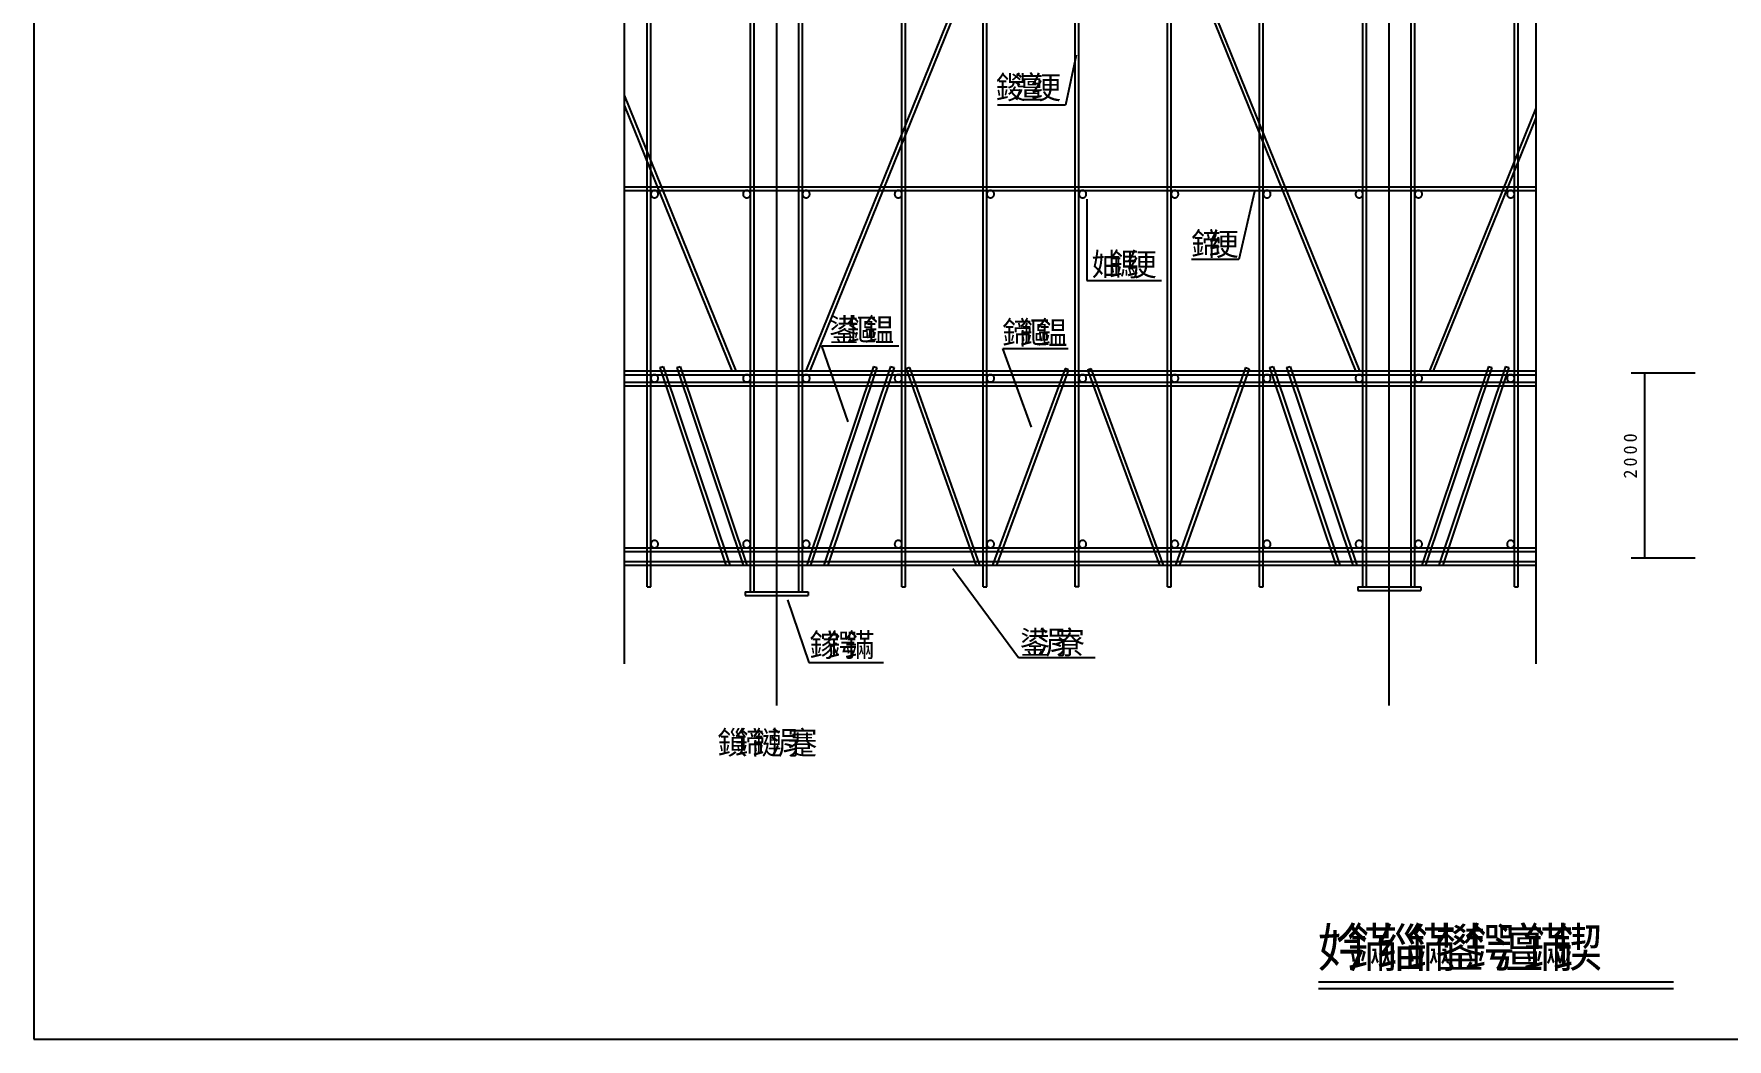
# Model space of a CAD drawing. Header units: metres. Extents: x 0 to 420, y 0 to 297.
# Drawn here: x 0 to 247.4, y 0 to 147 of the extents above; entities that cross this region are included whole.
import ezdxf

# ---------------------------------------------------------------- set-up
doc = ezdxf.new("R2010")
doc.units = ezdxf.units.M
doc.layers.add(' ', color=7, linetype='Continuous')

msp = doc.modelspace()

# ---------------------------------------------------------------- linework, layer by layer
at = {"layer": ' '}
for p, q in [((108.56, 48.77), (108.56, 290.61)), ((198.04, 48.77), (198.04, 290.61)), ((242.75, 97.38), (233.41, 97.38)), ((235.35, 97.38), (235.35, 70.33)), ((242.75, 70.33), (233.41, 70.33))]:
    msp.add_line(p, q, dxfattribs=at)
for p, q in [((0, 296.97), (0, 0)), ((89.62, 66.13), (89.62, 282.68)), ((90.15, 66.13), (90.15, 282.68)), ((104.7, 65.38), (104.7, 282.68)), ((105.24, 65.38), (105.24, 282.68)), ((111.76, 65.38), (111.76, 282.68)), ((112.3, 65.38), (112.3, 282.68)), ((118.48, 282.07), (193.12, 97.69)), ((119.06, 282.07), (193.7, 97.69)), ((126.84, 66.13), (126.84, 282.68)), ((127.38, 66.13), (127.38, 282.68)), ((138.69, 66.13), (138.69, 282.68)), ((139.23, 66.13), (139.23, 282.68)), ((152.16, 66.13), (152.16, 282.68)), ((152.7, 66.13), (152.7, 282.68)), ((165.63, 66.13), (165.63, 282.68)), ((166.17, 66.13), (166.17, 282.68)), ((179.1, 66.13), (179.1, 282.68)), ((179.64, 66.13), (179.64, 282.68)), ((194.18, 66.13), (194.18, 282.68)), ((194.72, 66.13), (194.72, 282.68)), ((201.24, 66.13), (201.24, 282.68)), ((201.78, 66.13), (201.78, 282.68)), ((216.33, 66.13), (216.33, 282.68)), ((216.86, 66.13), (216.86, 282.68)), ((186.9, 280.78), (112.78, 97.69)), ((187.48, 280.78), (113.36, 97.69)), ((86.26, 165.84), (86.26, 54.85)), ((219.46, 165.84), (219.46, 54.85)), ((152.29, 143.84), (150.76, 136.57)), ((86.26, 138), (102.58, 97.69)), ((86.26, 136.57), (102, 97.69)), ((150.76, 136.57), (140.8, 136.57)), ((219.46, 136.13), (203.9, 97.69)), ((219.46, 134.69), (204.48, 97.69)), ((86.26, 124.63), (219.46, 124.63)), ((86.26, 124.09), (219.46, 124.09)), ((178.35, 123.94), (176.05, 113.99)), ((153.83, 122.79), (153.83, 110.92)), ((176.05, 113.99), (169.15, 113.99)), ((153.83, 110.92), (164.74, 110.92)), ((118.96, 90.26), (115.13, 101.36)), ((115.13, 101.36), (126.4, 101.36)), ((145.78, 89.49), (141.56, 100.97)), ((141.56, 100.97), (151.14, 100.97)), ((86.26, 97.69), (219.46, 97.69)), ((86.26, 97.15), (219.46, 97.15)), ((91.44, 98.18), (91.95, 98.35)), ((91.44, 98.18), (101.12, 69.29)), ((91.95, 98.35), (101.69, 69.29)), ((93.94, 98.18), (94.45, 98.35)), ((93.94, 98.18), (103.62, 69.29)), ((94.45, 98.35), (104.19, 69.29)), ((122.67, 98.35), (112.93, 69.29)), ((123.18, 98.18), (113.5, 69.29)), ((125.17, 98.35), (115.43, 69.29)), ((125.68, 98.18), (116, 69.29)), ((122.67, 98.35), (123.18, 98.18)), ((125.17, 98.35), (125.68, 98.18)), ((127.95, 98.18), (127.44, 98)), ((127.44, 98), (137.62, 69.29)), ((127.95, 98.18), (138.19, 69.29)), ((127.95, 98.18), (127.95, 98.18)), ((150.67, 98.07), (140.09, 69.29)), ((151.17, 97.88), (140.66, 69.29)), ((151.17, 97.88), (150.67, 98.07)), ((151.17, 97.88), (151.17, 97.88)), ((153.94, 97.88), (154.45, 98.07)), ((153.94, 97.88), (164.46, 69.29)), ((154.45, 98.07), (165.03, 69.29)), ((177.04, 98.18), (166.8, 69.29)), ((177.55, 98), (167.37, 69.29)), ((177.04, 98.18), (177.55, 98)), ((180.56, 98.18), (181.07, 98.35)), ((180.56, 98.18), (190.24, 69.29)), ((181.07, 98.35), (190.8, 69.29)), ((183.05, 98.18), (183.57, 98.35)), ((183.05, 98.18), (192.74, 69.29)), ((183.57, 98.35), (193.3, 69.29)), ((212.52, 98.35), (202.78, 69.29)), ((213.03, 98.18), (203.35, 69.29)), ((215.01, 98.35), (205.28, 69.29)), ((215.53, 98.18), (205.85, 69.29)), ((212.52, 98.35), (213.03, 98.18)), ((215.01, 98.35), (215.53, 98.18)), ((86.26, 96.07), (219.46, 96.07)), ((86.26, 95.54), (219.46, 95.54)), ((86.26, 71.83), (219.46, 71.83)), ((86.26, 71.29), (219.46, 71.29)), ((86.26, 69.83), (219.46, 69.83)), ((86.26, 69.29), (219.46, 69.29)), ((134.28, 68.82), (143.86, 55.81)), ((89.62, 66.13), (90.15, 66.13)), ((103.95, 65.38), (113.16, 65.38)), ((103.95, 65.38), (103.95, 64.84)), ((103.95, 64.84), (113.16, 64.84)), ((113.16, 65.38), (113.16, 64.84)), ((126.84, 66.13), (127.38, 66.13)), ((138.69, 66.13), (139.23, 66.13)), ((152.7, 66.13), (152.16, 66.13)), ((165.63, 66.13), (166.17, 66.13)), ((179.1, 66.13), (179.64, 66.13)), ((193.43, 66.13), (202.65, 66.13)), ((193.43, 66.13), (193.43, 65.59)), ((193.43, 65.59), (202.65, 65.59)), ((202.65, 66.13), (202.65, 65.59)), ((216.33, 66.13), (216.86, 66.13)), ((110.14, 64.23), (113.21, 55.05)), ((113.21, 55.05), (124.13, 55.05)), ((143.86, 55.81), (155.09, 55.81)), ((187.68, 8.38), (239.59, 8.38)), ((187.68, 7.39), (239.59, 7.39)), ((0, 0), (420, 0))]:
    msp.add_line(p, q)
for points in [[(91.23, 123.55), (91.23, 123.6), (91.22, 123.65), (91.21, 123.71), (91.19, 123.76), (91.17, 123.8), (91.14, 123.85), (91.11, 123.89), (91.07, 123.93), (91.03, 123.97), (90.99, 124), (90.95, 124.02), (90.9, 124.05), (90.85, 124.06), (90.8, 124.08), (90.75, 124.09), (90.69, 124.09), (90.64, 124.09), (90.59, 124.08), (90.54, 124.06), (90.49, 124.05), (90.44, 124.02), (90.39, 124), (90.35, 123.97), (90.31, 123.93), (90.28, 123.89), (90.25, 123.85), (90.22, 123.8), (90.2, 123.76), (90.18, 123.71), (90.16, 123.65), (90.16, 123.6), (90.15, 123.55), (90.16, 123.5), (90.16, 123.44), (90.18, 123.39), (90.2, 123.34), (90.22, 123.3), (90.25, 123.25), (90.28, 123.21), (90.31, 123.17), (90.35, 123.13), (90.39, 123.1), (90.44, 123.07), (90.49, 123.05), (90.54, 123.03), (90.59, 123.02), (90.64, 123.01), (90.69, 123.01), (90.75, 123.01), (90.8, 123.02), (90.85, 123.03), (90.9, 123.05), (90.95, 123.07), (90.99, 123.1), (91.03, 123.13), (91.07, 123.17), (91.11, 123.21), (91.14, 123.25), (91.17, 123.3), (91.19, 123.34), (91.21, 123.39), (91.22, 123.44), (91.23, 123.5), (91.23, 123.55)], [(104.7, 123.55), (104.7, 123.6), (104.69, 123.65), (104.68, 123.71), (104.66, 123.76), (104.64, 123.8), (104.61, 123.85), (104.58, 123.89), (104.54, 123.93), (104.5, 123.97), (104.46, 124), (104.42, 124.02), (104.37, 124.05), (104.32, 124.06), (104.27, 124.08), (104.21, 124.09), (104.16, 124.09), (104.11, 124.09), (104.06, 124.08), (104, 124.06), (103.96, 124.05), (103.91, 124.02), (103.86, 124), (103.82, 123.97), (103.78, 123.93), (103.74, 123.89), (103.71, 123.85), (103.69, 123.8), (103.66, 123.76), (103.65, 123.71), (103.63, 123.65), (103.63, 123.6), (103.62, 123.55), (103.63, 123.5), (103.63, 123.44), (103.65, 123.39), (103.66, 123.34), (103.69, 123.3), (103.71, 123.25), (103.74, 123.21), (103.78, 123.17), (103.82, 123.13), (103.86, 123.1), (103.91, 123.07), (103.96, 123.05), (104, 123.03), (104.06, 123.02), (104.11, 123.01), (104.16, 123.01), (104.21, 123.01), (104.27, 123.02), (104.32, 123.03), (104.37, 123.05), (104.42, 123.07), (104.46, 123.1), (104.5, 123.13), (104.54, 123.17), (104.58, 123.21), (104.61, 123.25), (104.64, 123.3), (104.66, 123.34), (104.68, 123.39), (104.69, 123.44), (104.7, 123.5), (104.7, 123.55)], [(113.37, 123.55), (113.37, 123.6), (113.36, 123.65), (113.35, 123.71), (113.33, 123.76), (113.31, 123.8), (113.28, 123.85), (113.25, 123.89), (113.22, 123.93), (113.18, 123.97), (113.14, 124), (113.09, 124.02), (113.04, 124.05), (112.99, 124.06), (112.94, 124.08), (112.89, 124.09), (112.84, 124.09), (112.78, 124.09), (112.73, 124.08), (112.68, 124.06), (112.63, 124.05), (112.58, 124.02), (112.54, 124), (112.49, 123.97), (112.46, 123.93), (112.42, 123.89), (112.39, 123.85), (112.36, 123.8), (112.34, 123.76), (112.32, 123.71), (112.31, 123.65), (112.3, 123.6), (112.3, 123.55), (112.3, 123.5), (112.31, 123.44), (112.32, 123.39), (112.34, 123.34), (112.36, 123.3), (112.39, 123.25), (112.42, 123.21), (112.46, 123.17), (112.49, 123.13), (112.54, 123.1), (112.58, 123.07), (112.63, 123.05), (112.68, 123.03), (112.73, 123.02), (112.78, 123.01), (112.84, 123.01), (112.89, 123.01), (112.94, 123.02), (112.99, 123.03), (113.04, 123.05), (113.09, 123.07), (113.14, 123.1), (113.18, 123.13), (113.22, 123.17), (113.25, 123.21), (113.28, 123.25), (113.31, 123.3), (113.33, 123.34), (113.35, 123.39), (113.36, 123.44), (113.37, 123.5), (113.37, 123.55)], [(126.84, 123.55), (126.84, 123.6), (126.83, 123.65), (126.82, 123.71), (126.8, 123.76), (126.78, 123.8), (126.75, 123.85), (126.72, 123.89), (126.69, 123.93), (126.65, 123.97), (126.6, 124), (126.56, 124.02), (126.51, 124.05), (126.46, 124.06), (126.41, 124.08), (126.36, 124.09), (126.3, 124.09), (126.25, 124.09), (126.2, 124.08), (126.15, 124.06), (126.1, 124.05), (126.05, 124.02), (126, 124), (125.96, 123.97), (125.92, 123.93), (125.89, 123.89), (125.86, 123.85), (125.83, 123.8), (125.81, 123.76), (125.79, 123.71), (125.78, 123.65), (125.77, 123.6), (125.77, 123.55), (125.77, 123.5), (125.78, 123.44), (125.79, 123.39), (125.81, 123.34), (125.83, 123.3), (125.86, 123.25), (125.89, 123.21), (125.92, 123.17), (125.96, 123.13), (126, 123.1), (126.05, 123.07), (126.1, 123.05), (126.15, 123.03), (126.2, 123.02), (126.25, 123.01), (126.3, 123.01), (126.36, 123.01), (126.41, 123.02), (126.46, 123.03), (126.51, 123.05), (126.56, 123.07), (126.6, 123.1), (126.65, 123.13), (126.69, 123.17), (126.72, 123.21), (126.75, 123.25), (126.78, 123.3), (126.8, 123.34), (126.82, 123.39), (126.83, 123.44), (126.84, 123.5), (126.84, 123.55)], [(140.31, 123.55), (140.31, 123.6), (140.3, 123.65), (140.29, 123.71), (140.27, 123.76), (140.25, 123.8), (140.22, 123.85), (140.19, 123.89), (140.15, 123.93), (140.11, 123.97), (140.07, 124), (140.03, 124.02), (139.98, 124.05), (139.93, 124.06), (139.88, 124.08), (139.82, 124.09), (139.77, 124.09), (139.72, 124.09), (139.67, 124.08), (139.62, 124.06), (139.57, 124.05), (139.52, 124.02), (139.47, 124), (139.43, 123.97), (139.39, 123.93), (139.36, 123.89), (139.32, 123.85), (139.3, 123.8), (139.27, 123.76), (139.26, 123.71), (139.24, 123.65), (139.24, 123.6), (139.23, 123.55), (139.24, 123.5), (139.24, 123.44), (139.26, 123.39), (139.27, 123.34), (139.3, 123.3), (139.32, 123.25), (139.36, 123.21), (139.39, 123.17), (139.43, 123.13), (139.47, 123.1), (139.52, 123.07), (139.57, 123.05), (139.62, 123.03), (139.67, 123.02), (139.72, 123.01), (139.77, 123.01), (139.82, 123.01), (139.88, 123.02), (139.93, 123.03), (139.98, 123.05), (140.03, 123.07), (140.07, 123.1), (140.11, 123.13), (140.15, 123.17), (140.19, 123.21), (140.22, 123.25), (140.25, 123.3), (140.27, 123.34), (140.29, 123.39), (140.3, 123.44), (140.31, 123.5), (140.31, 123.55)], [(153.78, 123.55), (153.78, 123.6), (153.77, 123.65), (153.76, 123.71), (153.74, 123.76), (153.72, 123.8), (153.69, 123.85), (153.66, 123.89), (153.62, 123.93), (153.58, 123.97), (153.54, 124), (153.49, 124.02), (153.45, 124.05), (153.4, 124.06), (153.35, 124.08), (153.29, 124.09), (153.24, 124.09), (153.19, 124.09), (153.14, 124.08), (153.08, 124.06), (153.03, 124.05), (152.99, 124.02), (152.94, 124), (152.9, 123.97), (152.86, 123.93), (152.82, 123.89), (152.79, 123.85), (152.77, 123.8), (152.74, 123.76), (152.72, 123.71), (152.71, 123.65), (152.7, 123.6), (152.7, 123.55), (152.7, 123.5), (152.71, 123.44), (152.72, 123.39), (152.74, 123.34), (152.77, 123.3), (152.79, 123.25), (152.82, 123.21), (152.86, 123.17), (152.9, 123.13), (152.94, 123.1), (152.99, 123.07), (153.03, 123.05), (153.08, 123.03), (153.14, 123.02), (153.19, 123.01), (153.24, 123.01), (153.29, 123.01), (153.35, 123.02), (153.4, 123.03), (153.45, 123.05), (153.49, 123.07), (153.54, 123.1), (153.58, 123.13), (153.62, 123.17), (153.66, 123.21), (153.69, 123.25), (153.72, 123.3), (153.74, 123.34), (153.76, 123.39), (153.77, 123.44), (153.78, 123.5), (153.78, 123.55)], [(167.25, 123.55), (167.24, 123.6), (167.24, 123.65), (167.22, 123.71), (167.21, 123.76), (167.18, 123.8), (167.16, 123.85), (167.12, 123.89), (167.09, 123.93), (167.05, 123.97), (167.01, 124), (166.96, 124.02), (166.91, 124.05), (166.86, 124.06), (166.81, 124.08), (166.76, 124.09), (166.71, 124.09), (166.66, 124.09), (166.6, 124.08), (166.55, 124.06), (166.5, 124.05), (166.45, 124.02), (166.41, 124), (166.37, 123.97), (166.33, 123.93), (166.29, 123.89), (166.26, 123.85), (166.23, 123.8), (166.21, 123.76), (166.19, 123.71), (166.18, 123.65), (166.17, 123.6), (166.17, 123.55), (166.17, 123.5), (166.18, 123.44), (166.19, 123.39), (166.21, 123.34), (166.23, 123.3), (166.26, 123.25), (166.29, 123.21), (166.33, 123.17), (166.37, 123.13), (166.41, 123.1), (166.45, 123.07), (166.5, 123.05), (166.55, 123.03), (166.6, 123.02), (166.66, 123.01), (166.71, 123.01), (166.76, 123.01), (166.81, 123.02), (166.86, 123.03), (166.91, 123.05), (166.96, 123.07), (167.01, 123.1), (167.05, 123.13), (167.09, 123.17), (167.12, 123.21), (167.16, 123.25), (167.18, 123.3), (167.21, 123.34), (167.22, 123.39), (167.24, 123.44), (167.24, 123.5), (167.25, 123.55)], [(180.71, 123.55), (180.71, 123.6), (180.7, 123.65), (180.69, 123.71), (180.67, 123.76), (180.65, 123.8), (180.62, 123.85), (180.59, 123.89), (180.56, 123.93), (180.52, 123.97), (180.48, 124), (180.43, 124.02), (180.38, 124.05), (180.33, 124.06), (180.28, 124.08), (180.23, 124.09), (180.18, 124.09), (180.12, 124.09), (180.07, 124.08), (180.02, 124.06), (179.97, 124.05), (179.92, 124.02), (179.88, 124), (179.83, 123.97), (179.8, 123.93), (179.76, 123.89), (179.73, 123.85), (179.7, 123.8), (179.68, 123.76), (179.66, 123.71), (179.65, 123.65), (179.64, 123.6), (179.64, 123.55), (179.64, 123.5), (179.65, 123.44), (179.66, 123.39), (179.68, 123.34), (179.7, 123.3), (179.73, 123.25), (179.76, 123.21), (179.8, 123.17), (179.83, 123.13), (179.88, 123.1), (179.92, 123.07), (179.97, 123.05), (180.02, 123.03), (180.07, 123.02), (180.12, 123.01), (180.18, 123.01), (180.23, 123.01), (180.28, 123.02), (180.33, 123.03), (180.38, 123.05), (180.43, 123.07), (180.48, 123.1), (180.52, 123.13), (180.56, 123.17), (180.59, 123.21), (180.62, 123.25), (180.65, 123.3), (180.67, 123.34), (180.69, 123.39), (180.7, 123.44), (180.71, 123.5), (180.71, 123.55)], [(194.18, 123.55), (194.18, 123.6), (194.17, 123.65), (194.16, 123.71), (194.14, 123.76), (194.12, 123.8), (194.09, 123.85), (194.06, 123.89), (194.03, 123.93), (193.99, 123.97), (193.94, 124), (193.9, 124.02), (193.85, 124.05), (193.8, 124.06), (193.75, 124.08), (193.7, 124.09), (193.64, 124.09), (193.59, 124.09), (193.54, 124.08), (193.49, 124.06), (193.44, 124.05), (193.39, 124.02), (193.34, 124), (193.3, 123.97), (193.26, 123.93), (193.23, 123.89), (193.2, 123.85), (193.17, 123.8), (193.15, 123.76), (193.13, 123.71), (193.12, 123.65), (193.11, 123.6), (193.11, 123.55), (193.11, 123.5), (193.12, 123.44), (193.13, 123.39), (193.15, 123.34), (193.17, 123.3), (193.2, 123.25), (193.23, 123.21), (193.26, 123.17), (193.3, 123.13), (193.34, 123.1), (193.39, 123.07), (193.44, 123.05), (193.49, 123.03), (193.54, 123.02), (193.59, 123.01), (193.64, 123.01), (193.7, 123.01), (193.75, 123.02), (193.8, 123.03), (193.85, 123.05), (193.9, 123.07), (193.94, 123.1), (193.99, 123.13), (194.03, 123.17), (194.06, 123.21), (194.09, 123.25), (194.12, 123.3), (194.14, 123.34), (194.16, 123.39), (194.17, 123.44), (194.18, 123.5), (194.18, 123.55)], [(202.86, 123.55), (202.86, 123.6), (202.85, 123.65), (202.83, 123.71), (202.82, 123.76), (202.79, 123.8), (202.77, 123.85), (202.74, 123.89), (202.7, 123.93), (202.66, 123.97), (202.62, 124), (202.57, 124.02), (202.53, 124.05), (202.48, 124.06), (202.42, 124.08), (202.37, 124.09), (202.32, 124.09), (202.27, 124.09), (202.21, 124.08), (202.16, 124.06), (202.11, 124.05), (202.07, 124.02), (202.02, 124), (201.98, 123.97), (201.94, 123.93), (201.9, 123.89), (201.87, 123.85), (201.84, 123.8), (201.82, 123.76), (201.8, 123.71), (201.79, 123.65), (201.78, 123.6), (201.78, 123.55), (201.78, 123.5), (201.79, 123.44), (201.8, 123.39), (201.82, 123.34), (201.84, 123.3), (201.87, 123.25), (201.9, 123.21), (201.94, 123.17), (201.98, 123.13), (202.02, 123.1), (202.07, 123.07), (202.11, 123.05), (202.16, 123.03), (202.21, 123.02), (202.27, 123.01), (202.32, 123.01), (202.37, 123.01), (202.42, 123.02), (202.48, 123.03), (202.53, 123.05), (202.57, 123.07), (202.62, 123.1), (202.66, 123.13), (202.7, 123.17), (202.74, 123.21), (202.77, 123.25), (202.79, 123.3), (202.82, 123.34), (202.83, 123.39), (202.85, 123.44), (202.86, 123.5), (202.86, 123.55)], [(216.33, 123.55), (216.32, 123.6), (216.32, 123.65), (216.3, 123.71), (216.28, 123.76), (216.26, 123.8), (216.24, 123.85), (216.2, 123.89), (216.17, 123.93), (216.13, 123.97), (216.09, 124), (216.04, 124.02), (215.99, 124.05), (215.94, 124.06), (215.89, 124.08), (215.84, 124.09), (215.79, 124.09), (215.73, 124.09), (215.68, 124.08), (215.63, 124.06), (215.58, 124.05), (215.53, 124.02), (215.49, 124), (215.45, 123.97), (215.41, 123.93), (215.37, 123.89), (215.34, 123.85), (215.31, 123.8), (215.29, 123.76), (215.27, 123.71), (215.26, 123.65), (215.25, 123.6), (215.25, 123.55), (215.25, 123.5), (215.26, 123.44), (215.27, 123.39), (215.29, 123.34), (215.31, 123.3), (215.34, 123.25), (215.37, 123.21), (215.41, 123.17), (215.45, 123.13), (215.49, 123.1), (215.53, 123.07), (215.58, 123.05), (215.63, 123.03), (215.68, 123.02), (215.73, 123.01), (215.79, 123.01), (215.84, 123.01), (215.89, 123.02), (215.94, 123.03), (215.99, 123.05), (216.04, 123.07), (216.09, 123.1), (216.13, 123.13), (216.17, 123.17), (216.2, 123.21), (216.24, 123.25), (216.26, 123.3), (216.28, 123.34), (216.3, 123.39), (216.32, 123.44), (216.32, 123.5), (216.33, 123.55)], [(91.23, 96.61), (91.23, 96.67), (91.22, 96.72), (91.21, 96.77), (91.19, 96.82), (91.17, 96.87), (91.14, 96.91), (91.11, 96.96), (91.07, 96.99), (91.03, 97.03), (90.99, 97.06), (90.95, 97.09), (90.9, 97.11), (90.85, 97.13), (90.8, 97.14), (90.75, 97.15), (90.69, 97.15), (90.64, 97.15), (90.59, 97.14), (90.54, 97.13), (90.49, 97.11), (90.44, 97.09), (90.39, 97.06), (90.35, 97.03), (90.31, 96.99), (90.28, 96.96), (90.25, 96.91), (90.22, 96.87), (90.2, 96.82), (90.18, 96.77), (90.16, 96.72), (90.16, 96.67), (90.15, 96.61), (90.16, 96.56), (90.16, 96.51), (90.18, 96.46), (90.2, 96.41), (90.22, 96.36), (90.25, 96.31), (90.28, 96.27), (90.31, 96.23), (90.35, 96.2), (90.39, 96.17), (90.44, 96.14), (90.49, 96.12), (90.54, 96.1), (90.59, 96.09), (90.64, 96.08), (90.69, 96.07), (90.75, 96.08), (90.8, 96.09), (90.85, 96.1), (90.9, 96.12), (90.95, 96.14), (90.99, 96.17), (91.03, 96.2), (91.07, 96.23), (91.11, 96.27), (91.14, 96.31), (91.17, 96.36), (91.19, 96.41), (91.21, 96.46), (91.22, 96.51), (91.23, 96.56), (91.23, 96.61)], [(104.7, 96.61), (104.7, 96.67), (104.69, 96.72), (104.68, 96.77), (104.66, 96.82), (104.64, 96.87), (104.61, 96.91), (104.58, 96.96), (104.54, 96.99), (104.5, 97.03), (104.46, 97.06), (104.42, 97.09), (104.37, 97.11), (104.32, 97.13), (104.27, 97.14), (104.21, 97.15), (104.16, 97.15), (104.11, 97.15), (104.06, 97.14), (104, 97.13), (103.96, 97.11), (103.91, 97.09), (103.86, 97.06), (103.82, 97.03), (103.78, 96.99), (103.74, 96.96), (103.71, 96.91), (103.69, 96.87), (103.66, 96.82), (103.65, 96.77), (103.63, 96.72), (103.63, 96.67), (103.62, 96.61), (103.63, 96.56), (103.63, 96.51), (103.65, 96.46), (103.66, 96.41), (103.69, 96.36), (103.71, 96.31), (103.74, 96.27), (103.78, 96.23), (103.82, 96.2), (103.86, 96.17), (103.91, 96.14), (103.96, 96.12), (104, 96.1), (104.06, 96.09), (104.11, 96.08), (104.16, 96.07), (104.21, 96.08), (104.27, 96.09), (104.32, 96.1), (104.37, 96.12), (104.42, 96.14), (104.46, 96.17), (104.5, 96.2), (104.54, 96.23), (104.58, 96.27), (104.61, 96.31), (104.64, 96.36), (104.66, 96.41), (104.68, 96.46), (104.69, 96.51), (104.7, 96.56), (104.7, 96.61)], [(113.37, 96.61), (113.37, 96.67), (113.36, 96.72), (113.35, 96.77), (113.33, 96.82), (113.31, 96.87), (113.28, 96.91), (113.25, 96.96), (113.22, 96.99), (113.18, 97.03), (113.14, 97.06), (113.09, 97.09), (113.04, 97.11), (112.99, 97.13), (112.94, 97.14), (112.89, 97.15), (112.84, 97.15), (112.78, 97.15), (112.73, 97.14), (112.68, 97.13), (112.63, 97.11), (112.58, 97.09), (112.54, 97.06), (112.49, 97.03), (112.46, 96.99), (112.42, 96.96), (112.39, 96.91), (112.36, 96.87), (112.34, 96.82), (112.32, 96.77), (112.31, 96.72), (112.3, 96.67), (112.3, 96.61), (112.3, 96.56), (112.31, 96.51), (112.32, 96.46), (112.34, 96.41), (112.36, 96.36), (112.39, 96.31), (112.42, 96.27), (112.46, 96.23), (112.49, 96.2), (112.54, 96.17), (112.58, 96.14), (112.63, 96.12), (112.68, 96.1), (112.73, 96.09), (112.78, 96.08), (112.84, 96.07), (112.89, 96.08), (112.94, 96.09), (112.99, 96.1), (113.04, 96.12), (113.09, 96.14), (113.14, 96.17), (113.18, 96.2), (113.22, 96.23), (113.25, 96.27), (113.28, 96.31), (113.31, 96.36), (113.33, 96.41), (113.35, 96.46), (113.36, 96.51), (113.37, 96.56), (113.37, 96.61)], [(126.84, 96.61), (126.84, 96.67), (126.83, 96.72), (126.82, 96.77), (126.8, 96.82), (126.78, 96.87), (126.75, 96.91), (126.72, 96.96), (126.69, 96.99), (126.65, 97.03), (126.6, 97.06), (126.56, 97.09), (126.51, 97.11), (126.46, 97.13), (126.41, 97.14), (126.36, 97.15), (126.3, 97.15), (126.25, 97.15), (126.2, 97.14), (126.15, 97.13), (126.1, 97.11), (126.05, 97.09), (126, 97.06), (125.96, 97.03), (125.92, 96.99), (125.89, 96.96), (125.86, 96.91), (125.83, 96.87), (125.81, 96.82), (125.79, 96.77), (125.78, 96.72), (125.77, 96.67), (125.77, 96.61), (125.77, 96.56), (125.78, 96.51), (125.79, 96.46), (125.81, 96.41), (125.83, 96.36), (125.86, 96.31), (125.89, 96.27), (125.92, 96.23), (125.96, 96.2), (126, 96.17), (126.05, 96.14), (126.1, 96.12), (126.15, 96.1), (126.2, 96.09), (126.25, 96.08), (126.3, 96.07), (126.36, 96.08), (126.41, 96.09), (126.46, 96.1), (126.51, 96.12), (126.56, 96.14), (126.6, 96.17), (126.65, 96.2), (126.69, 96.23), (126.72, 96.27), (126.75, 96.31), (126.78, 96.36), (126.8, 96.41), (126.82, 96.46), (126.83, 96.51), (126.84, 96.56), (126.84, 96.61)], [(140.31, 96.61), (140.31, 96.67), (140.3, 96.72), (140.29, 96.77), (140.27, 96.82), (140.25, 96.87), (140.22, 96.91), (140.19, 96.96), (140.15, 96.99), (140.11, 97.03), (140.07, 97.06), (140.03, 97.09), (139.98, 97.11), (139.93, 97.13), (139.88, 97.14), (139.82, 97.15), (139.77, 97.15), (139.72, 97.15), (139.67, 97.14), (139.62, 97.13), (139.57, 97.11), (139.52, 97.09), (139.47, 97.06), (139.43, 97.03), (139.39, 96.99), (139.36, 96.96), (139.32, 96.91), (139.3, 96.87), (139.27, 96.82), (139.26, 96.77), (139.24, 96.72), (139.24, 96.67), (139.23, 96.61), (139.24, 96.56), (139.24, 96.51), (139.26, 96.46), (139.27, 96.41), (139.3, 96.36), (139.32, 96.31), (139.36, 96.27), (139.39, 96.23), (139.43, 96.2), (139.47, 96.17), (139.52, 96.14), (139.57, 96.12), (139.62, 96.1), (139.67, 96.09), (139.72, 96.08), (139.77, 96.07), (139.82, 96.08), (139.88, 96.09), (139.93, 96.1), (139.98, 96.12), (140.03, 96.14), (140.07, 96.17), (140.11, 96.2), (140.15, 96.23), (140.19, 96.27), (140.22, 96.31), (140.25, 96.36), (140.27, 96.41), (140.29, 96.46), (140.3, 96.51), (140.31, 96.56), (140.31, 96.61)], [(153.78, 96.61), (153.78, 96.67), (153.77, 96.72), (153.76, 96.77), (153.74, 96.82), (153.72, 96.87), (153.69, 96.91), (153.66, 96.96), (153.62, 96.99), (153.58, 97.03), (153.54, 97.06), (153.49, 97.09), (153.45, 97.11), (153.4, 97.13), (153.35, 97.14), (153.29, 97.15), (153.24, 97.15), (153.19, 97.15), (153.14, 97.14), (153.08, 97.13), (153.03, 97.11), (152.99, 97.09), (152.94, 97.06), (152.9, 97.03), (152.86, 96.99), (152.82, 96.96), (152.79, 96.91), (152.77, 96.87), (152.74, 96.82), (152.72, 96.77), (152.71, 96.72), (152.7, 96.67), (152.7, 96.61), (152.7, 96.56), (152.71, 96.51), (152.72, 96.46), (152.74, 96.41), (152.77, 96.36), (152.79, 96.31), (152.82, 96.27), (152.86, 96.23), (152.9, 96.2), (152.94, 96.17), (152.99, 96.14), (153.03, 96.12), (153.08, 96.1), (153.14, 96.09), (153.19, 96.08), (153.24, 96.07), (153.29, 96.08), (153.35, 96.09), (153.4, 96.1), (153.45, 96.12), (153.49, 96.14), (153.54, 96.17), (153.58, 96.2), (153.62, 96.23), (153.66, 96.27), (153.69, 96.31), (153.72, 96.36), (153.74, 96.41), (153.76, 96.46), (153.77, 96.51), (153.78, 96.56), (153.78, 96.61)], [(167.25, 96.61), (167.24, 96.67), (167.24, 96.72), (167.22, 96.77), (167.21, 96.82), (167.18, 96.87), (167.16, 96.91), (167.12, 96.96), (167.09, 96.99), (167.05, 97.03), (167.01, 97.06), (166.96, 97.09), (166.91, 97.11), (166.86, 97.13), (166.81, 97.14), (166.76, 97.15), (166.71, 97.15), (166.66, 97.15), (166.6, 97.14), (166.55, 97.13), (166.5, 97.11), (166.45, 97.09), (166.41, 97.06), (166.37, 97.03), (166.33, 96.99), (166.29, 96.96), (166.26, 96.91), (166.23, 96.87), (166.21, 96.82), (166.19, 96.77), (166.18, 96.72), (166.17, 96.67), (166.17, 96.61), (166.17, 96.56), (166.18, 96.51), (166.19, 96.46), (166.21, 96.41), (166.23, 96.36), (166.26, 96.31), (166.29, 96.27), (166.33, 96.23), (166.37, 96.2), (166.41, 96.17), (166.45, 96.14), (166.5, 96.12), (166.55, 96.1), (166.6, 96.09), (166.66, 96.08), (166.71, 96.07), (166.76, 96.08), (166.81, 96.09), (166.86, 96.1), (166.91, 96.12), (166.96, 96.14), (167.01, 96.17), (167.05, 96.2), (167.09, 96.23), (167.12, 96.27), (167.16, 96.31), (167.18, 96.36), (167.21, 96.41), (167.22, 96.46), (167.24, 96.51), (167.24, 96.56), (167.25, 96.61)], [(180.71, 96.61), (180.71, 96.67), (180.7, 96.72), (180.69, 96.77), (180.67, 96.82), (180.65, 96.87), (180.62, 96.91), (180.59, 96.96), (180.56, 96.99), (180.52, 97.03), (180.48, 97.06), (180.43, 97.09), (180.38, 97.11), (180.33, 97.13), (180.28, 97.14), (180.23, 97.15), (180.18, 97.15), (180.12, 97.15), (180.07, 97.14), (180.02, 97.13), (179.97, 97.11), (179.92, 97.09), (179.88, 97.06), (179.83, 97.03), (179.8, 96.99), (179.76, 96.96), (179.73, 96.91), (179.7, 96.87), (179.68, 96.82), (179.66, 96.77), (179.65, 96.72), (179.64, 96.67), (179.64, 96.61), (179.64, 96.56), (179.65, 96.51), (179.66, 96.46), (179.68, 96.41), (179.7, 96.36), (179.73, 96.31), (179.76, 96.27), (179.8, 96.23), (179.83, 96.2), (179.88, 96.17), (179.92, 96.14), (179.97, 96.12), (180.02, 96.1), (180.07, 96.09), (180.12, 96.08), (180.18, 96.07), (180.23, 96.08), (180.28, 96.09), (180.33, 96.1), (180.38, 96.12), (180.43, 96.14), (180.48, 96.17), (180.52, 96.2), (180.56, 96.23), (180.59, 96.27), (180.62, 96.31), (180.65, 96.36), (180.67, 96.41), (180.69, 96.46), (180.7, 96.51), (180.71, 96.56), (180.71, 96.61)], [(194.18, 96.61), (194.18, 96.67), (194.17, 96.72), (194.16, 96.77), (194.14, 96.82), (194.12, 96.87), (194.09, 96.91), (194.06, 96.96), (194.03, 96.99), (193.99, 97.03), (193.94, 97.06), (193.9, 97.09), (193.85, 97.11), (193.8, 97.13), (193.75, 97.14), (193.7, 97.15), (193.64, 97.15), (193.59, 97.15), (193.54, 97.14), (193.49, 97.13), (193.44, 97.11), (193.39, 97.09), (193.34, 97.06), (193.3, 97.03), (193.26, 96.99), (193.23, 96.96), (193.2, 96.91), (193.17, 96.87), (193.15, 96.82), (193.13, 96.77), (193.12, 96.72), (193.11, 96.67), (193.11, 96.61), (193.11, 96.56), (193.12, 96.51), (193.13, 96.46), (193.15, 96.41), (193.17, 96.36), (193.2, 96.31), (193.23, 96.27), (193.26, 96.23), (193.3, 96.2), (193.34, 96.17), (193.39, 96.14), (193.44, 96.12), (193.49, 96.1), (193.54, 96.09), (193.59, 96.08), (193.64, 96.07), (193.7, 96.08), (193.75, 96.09), (193.8, 96.1), (193.85, 96.12), (193.9, 96.14), (193.94, 96.17), (193.99, 96.2), (194.03, 96.23), (194.06, 96.27), (194.09, 96.31), (194.12, 96.36), (194.14, 96.41), (194.16, 96.46), (194.17, 96.51), (194.18, 96.56), (194.18, 96.61)], [(202.86, 96.61), (202.86, 96.67), (202.85, 96.72), (202.83, 96.77), (202.82, 96.82), (202.79, 96.87), (202.77, 96.91), (202.74, 96.96), (202.7, 96.99), (202.66, 97.03), (202.62, 97.06), (202.57, 97.09), (202.53, 97.11), (202.48, 97.13), (202.42, 97.14), (202.37, 97.15), (202.32, 97.15), (202.27, 97.15), (202.21, 97.14), (202.16, 97.13), (202.11, 97.11), (202.07, 97.09), (202.02, 97.06), (201.98, 97.03), (201.94, 96.99), (201.9, 96.96), (201.87, 96.91), (201.84, 96.87), (201.82, 96.82), (201.8, 96.77), (201.79, 96.72), (201.78, 96.67), (201.78, 96.61), (201.78, 96.56), (201.79, 96.51), (201.8, 96.46), (201.82, 96.41), (201.84, 96.36), (201.87, 96.31), (201.9, 96.27), (201.94, 96.23), (201.98, 96.2), (202.02, 96.17), (202.07, 96.14), (202.11, 96.12), (202.16, 96.1), (202.21, 96.09), (202.27, 96.08), (202.32, 96.07), (202.37, 96.08), (202.42, 96.09), (202.48, 96.1), (202.53, 96.12), (202.57, 96.14), (202.62, 96.17), (202.66, 96.2), (202.7, 96.23), (202.74, 96.27), (202.77, 96.31), (202.79, 96.36), (202.82, 96.41), (202.83, 96.46), (202.85, 96.51), (202.86, 96.56), (202.86, 96.61)], [(216.33, 96.61), (216.32, 96.67), (216.32, 96.72), (216.3, 96.77), (216.28, 96.82), (216.26, 96.87), (216.24, 96.91), (216.2, 96.96), (216.17, 96.99), (216.13, 97.03), (216.09, 97.06), (216.04, 97.09), (215.99, 97.11), (215.94, 97.13), (215.89, 97.14), (215.84, 97.15), (215.79, 97.15), (215.73, 97.15), (215.68, 97.14), (215.63, 97.13), (215.58, 97.11), (215.53, 97.09), (215.49, 97.06), (215.45, 97.03), (215.41, 96.99), (215.37, 96.96), (215.34, 96.91), (215.31, 96.87), (215.29, 96.82), (215.27, 96.77), (215.26, 96.72), (215.25, 96.67), (215.25, 96.61), (215.25, 96.56), (215.26, 96.51), (215.27, 96.46), (215.29, 96.41), (215.31, 96.36), (215.34, 96.31), (215.37, 96.27), (215.41, 96.23), (215.45, 96.2), (215.49, 96.17), (215.53, 96.14), (215.58, 96.12), (215.63, 96.1), (215.68, 96.09), (215.73, 96.08), (215.79, 96.07), (215.84, 96.08), (215.89, 96.09), (215.94, 96.1), (215.99, 96.12), (216.04, 96.14), (216.09, 96.17), (216.13, 96.2), (216.17, 96.23), (216.2, 96.27), (216.24, 96.31), (216.26, 96.36), (216.28, 96.41), (216.3, 96.46), (216.32, 96.51), (216.32, 96.56), (216.33, 96.61)], [(91.23, 72.37), (91.23, 72.42), (91.22, 72.48), (91.21, 72.53), (91.19, 72.58), (91.17, 72.63), (91.14, 72.67), (91.11, 72.71), (91.07, 72.75), (91.03, 72.79), (90.99, 72.82), (90.95, 72.85), (90.9, 72.87), (90.85, 72.89), (90.8, 72.9), (90.75, 72.91), (90.69, 72.91), (90.64, 72.91), (90.59, 72.9), (90.54, 72.89), (90.49, 72.87), (90.44, 72.85), (90.39, 72.82), (90.35, 72.79), (90.31, 72.75), (90.28, 72.71), (90.25, 72.67), (90.22, 72.63), (90.2, 72.58), (90.18, 72.53), (90.16, 72.48), (90.16, 72.42), (90.15, 72.37), (90.16, 72.32), (90.16, 72.27), (90.18, 72.21), (90.2, 72.16), (90.22, 72.12), (90.25, 72.07), (90.28, 72.03), (90.31, 71.99), (90.35, 71.95), (90.39, 71.92), (90.44, 71.9), (90.49, 71.87), (90.54, 71.86), (90.59, 71.84), (90.64, 71.83), (90.69, 71.83), (90.75, 71.83), (90.8, 71.84), (90.85, 71.86), (90.9, 71.87), (90.95, 71.9), (90.99, 71.92), (91.03, 71.95), (91.07, 71.99), (91.11, 72.03), (91.14, 72.07), (91.17, 72.12), (91.19, 72.16), (91.21, 72.21), (91.22, 72.27), (91.23, 72.32), (91.23, 72.37)], [(104.7, 72.37), (104.7, 72.42), (104.69, 72.48), (104.68, 72.53), (104.66, 72.58), (104.64, 72.63), (104.61, 72.67), (104.58, 72.71), (104.54, 72.75), (104.5, 72.79), (104.46, 72.82), (104.42, 72.85), (104.37, 72.87), (104.32, 72.89), (104.27, 72.9), (104.21, 72.91), (104.16, 72.91), (104.11, 72.91), (104.06, 72.9), (104, 72.89), (103.96, 72.87), (103.91, 72.85), (103.86, 72.82), (103.82, 72.79), (103.78, 72.75), (103.74, 72.71), (103.71, 72.67), (103.69, 72.63), (103.66, 72.58), (103.65, 72.53), (103.63, 72.48), (103.63, 72.42), (103.62, 72.37), (103.63, 72.32), (103.63, 72.27), (103.65, 72.21), (103.66, 72.16), (103.69, 72.12), (103.71, 72.07), (103.74, 72.03), (103.78, 71.99), (103.82, 71.95), (103.86, 71.92), (103.91, 71.9), (103.96, 71.87), (104, 71.86), (104.06, 71.84), (104.11, 71.83), (104.16, 71.83), (104.21, 71.83), (104.27, 71.84), (104.32, 71.86), (104.37, 71.87), (104.42, 71.9), (104.46, 71.92), (104.5, 71.95), (104.54, 71.99), (104.58, 72.03), (104.61, 72.07), (104.64, 72.12), (104.66, 72.16), (104.68, 72.21), (104.69, 72.27), (104.7, 72.32), (104.7, 72.37)], [(113.37, 72.37), (113.37, 72.42), (113.36, 72.48), (113.35, 72.53), (113.33, 72.58), (113.31, 72.63), (113.28, 72.67), (113.25, 72.71), (113.22, 72.75), (113.18, 72.79), (113.14, 72.82), (113.09, 72.85), (113.04, 72.87), (112.99, 72.89), (112.94, 72.9), (112.89, 72.91), (112.84, 72.91), (112.78, 72.91), (112.73, 72.9), (112.68, 72.89), (112.63, 72.87), (112.58, 72.85), (112.54, 72.82), (112.49, 72.79), (112.46, 72.75), (112.42, 72.71), (112.39, 72.67), (112.36, 72.63), (112.34, 72.58), (112.32, 72.53), (112.31, 72.48), (112.3, 72.42), (112.3, 72.37), (112.3, 72.32), (112.31, 72.27), (112.32, 72.21), (112.34, 72.16), (112.36, 72.12), (112.39, 72.07), (112.42, 72.03), (112.46, 71.99), (112.49, 71.95), (112.54, 71.92), (112.58, 71.9), (112.63, 71.87), (112.68, 71.86), (112.73, 71.84), (112.78, 71.83), (112.84, 71.83), (112.89, 71.83), (112.94, 71.84), (112.99, 71.86), (113.04, 71.87), (113.09, 71.9), (113.14, 71.92), (113.18, 71.95), (113.22, 71.99), (113.25, 72.03), (113.28, 72.07), (113.31, 72.12), (113.33, 72.16), (113.35, 72.21), (113.36, 72.27), (113.37, 72.32), (113.37, 72.37)], [(126.84, 72.37), (126.84, 72.42), (126.83, 72.48), (126.82, 72.53), (126.8, 72.58), (126.78, 72.63), (126.75, 72.67), (126.72, 72.71), (126.69, 72.75), (126.65, 72.79), (126.6, 72.82), (126.56, 72.85), (126.51, 72.87), (126.46, 72.89), (126.41, 72.9), (126.36, 72.91), (126.3, 72.91), (126.25, 72.91), (126.2, 72.9), (126.15, 72.89), (126.1, 72.87), (126.05, 72.85), (126, 72.82), (125.96, 72.79), (125.92, 72.75), (125.89, 72.71), (125.86, 72.67), (125.83, 72.63), (125.81, 72.58), (125.79, 72.53), (125.78, 72.48), (125.77, 72.42), (125.77, 72.37), (125.77, 72.32), (125.78, 72.27), (125.79, 72.21), (125.81, 72.16), (125.83, 72.12), (125.86, 72.07), (125.89, 72.03), (125.92, 71.99), (125.96, 71.95), (126, 71.92), (126.05, 71.9), (126.1, 71.87), (126.15, 71.86), (126.2, 71.84), (126.25, 71.83), (126.3, 71.83), (126.36, 71.83), (126.41, 71.84), (126.46, 71.86), (126.51, 71.87), (126.56, 71.9), (126.6, 71.92), (126.65, 71.95), (126.69, 71.99), (126.72, 72.03), (126.75, 72.07), (126.78, 72.12), (126.8, 72.16), (126.82, 72.21), (126.83, 72.27), (126.84, 72.32), (126.84, 72.37)], [(140.31, 72.37), (140.31, 72.42), (140.3, 72.48), (140.29, 72.53), (140.27, 72.58), (140.25, 72.63), (140.22, 72.67), (140.19, 72.71), (140.15, 72.75), (140.11, 72.79), (140.07, 72.82), (140.03, 72.85), (139.98, 72.87), (139.93, 72.89), (139.88, 72.9), (139.82, 72.91), (139.77, 72.91), (139.72, 72.91), (139.67, 72.9), (139.62, 72.89), (139.57, 72.87), (139.52, 72.85), (139.47, 72.82), (139.43, 72.79), (139.39, 72.75), (139.36, 72.71), (139.32, 72.67), (139.3, 72.63), (139.27, 72.58), (139.26, 72.53), (139.24, 72.48), (139.24, 72.42), (139.23, 72.37), (139.24, 72.32), (139.24, 72.27), (139.26, 72.21), (139.27, 72.16), (139.3, 72.12), (139.32, 72.07), (139.36, 72.03), (139.39, 71.99), (139.43, 71.95), (139.47, 71.92), (139.52, 71.9), (139.57, 71.87), (139.62, 71.86), (139.67, 71.84), (139.72, 71.83), (139.77, 71.83), (139.82, 71.83), (139.88, 71.84), (139.93, 71.86), (139.98, 71.87), (140.03, 71.9), (140.07, 71.92), (140.11, 71.95), (140.15, 71.99), (140.19, 72.03), (140.22, 72.07), (140.25, 72.12), (140.27, 72.16), (140.29, 72.21), (140.3, 72.27), (140.31, 72.32), (140.31, 72.37)], [(153.78, 72.37), (153.78, 72.42), (153.77, 72.48), (153.76, 72.53), (153.74, 72.58), (153.72, 72.63), (153.69, 72.67), (153.66, 72.71), (153.62, 72.75), (153.58, 72.79), (153.54, 72.82), (153.49, 72.85), (153.45, 72.87), (153.4, 72.89), (153.35, 72.9), (153.29, 72.91), (153.24, 72.91), (153.19, 72.91), (153.14, 72.9), (153.08, 72.89), (153.03, 72.87), (152.99, 72.85), (152.94, 72.82), (152.9, 72.79), (152.86, 72.75), (152.82, 72.71), (152.79, 72.67), (152.77, 72.63), (152.74, 72.58), (152.72, 72.53), (152.71, 72.48), (152.7, 72.42), (152.7, 72.37), (152.7, 72.32), (152.71, 72.27), (152.72, 72.21), (152.74, 72.16), (152.77, 72.12), (152.79, 72.07), (152.82, 72.03), (152.86, 71.99), (152.9, 71.95), (152.94, 71.92), (152.99, 71.9), (153.03, 71.87), (153.08, 71.86), (153.14, 71.84), (153.19, 71.83), (153.24, 71.83), (153.29, 71.83), (153.35, 71.84), (153.4, 71.86), (153.45, 71.87), (153.49, 71.9), (153.54, 71.92), (153.58, 71.95), (153.62, 71.99), (153.66, 72.03), (153.69, 72.07), (153.72, 72.12), (153.74, 72.16), (153.76, 72.21), (153.77, 72.27), (153.78, 72.32), (153.78, 72.37)], [(167.25, 72.37), (167.24, 72.42), (167.24, 72.48), (167.22, 72.53), (167.21, 72.58), (167.18, 72.63), (167.16, 72.67), (167.12, 72.71), (167.09, 72.75), (167.05, 72.79), (167.01, 72.82), (166.96, 72.85), (166.91, 72.87), (166.86, 72.89), (166.81, 72.9), (166.76, 72.91), (166.71, 72.91), (166.66, 72.91), (166.6, 72.9), (166.55, 72.89), (166.5, 72.87), (166.45, 72.85), (166.41, 72.82), (166.37, 72.79), (166.33, 72.75), (166.29, 72.71), (166.26, 72.67), (166.23, 72.63), (166.21, 72.58), (166.19, 72.53), (166.18, 72.48), (166.17, 72.42), (166.17, 72.37), (166.17, 72.32), (166.18, 72.27), (166.19, 72.21), (166.21, 72.16), (166.23, 72.12), (166.26, 72.07), (166.29, 72.03), (166.33, 71.99), (166.37, 71.95), (166.41, 71.92), (166.45, 71.9), (166.5, 71.87), (166.55, 71.86), (166.6, 71.84), (166.66, 71.83), (166.71, 71.83), (166.76, 71.83), (166.81, 71.84), (166.86, 71.86), (166.91, 71.87), (166.96, 71.9), (167.01, 71.92), (167.05, 71.95), (167.09, 71.99), (167.12, 72.03), (167.16, 72.07), (167.18, 72.12), (167.21, 72.16), (167.22, 72.21), (167.24, 72.27), (167.24, 72.32), (167.25, 72.37)], [(180.71, 72.37), (180.71, 72.42), (180.7, 72.48), (180.69, 72.53), (180.67, 72.58), (180.65, 72.63), (180.62, 72.67), (180.59, 72.71), (180.56, 72.75), (180.52, 72.79), (180.48, 72.82), (180.43, 72.85), (180.38, 72.87), (180.33, 72.89), (180.28, 72.9), (180.23, 72.91), (180.18, 72.91), (180.12, 72.91), (180.07, 72.9), (180.02, 72.89), (179.97, 72.87), (179.92, 72.85), (179.88, 72.82), (179.83, 72.79), (179.8, 72.75), (179.76, 72.71), (179.73, 72.67), (179.7, 72.63), (179.68, 72.58), (179.66, 72.53), (179.65, 72.48), (179.64, 72.42), (179.64, 72.37), (179.64, 72.32), (179.65, 72.27), (179.66, 72.21), (179.68, 72.16), (179.7, 72.12), (179.73, 72.07), (179.76, 72.03), (179.8, 71.99), (179.83, 71.95), (179.88, 71.92), (179.92, 71.9), (179.97, 71.87), (180.02, 71.86), (180.07, 71.84), (180.12, 71.83), (180.18, 71.83), (180.23, 71.83), (180.28, 71.84), (180.33, 71.86), (180.38, 71.87), (180.43, 71.9), (180.48, 71.92), (180.52, 71.95), (180.56, 71.99), (180.59, 72.03), (180.62, 72.07), (180.65, 72.12), (180.67, 72.16), (180.69, 72.21), (180.7, 72.27), (180.71, 72.32), (180.71, 72.37)], [(194.18, 72.37), (194.18, 72.42), (194.17, 72.48), (194.16, 72.53), (194.14, 72.58), (194.12, 72.63), (194.09, 72.67), (194.06, 72.71), (194.03, 72.75), (193.99, 72.79), (193.94, 72.82), (193.9, 72.85), (193.85, 72.87), (193.8, 72.89), (193.75, 72.9), (193.7, 72.91), (193.64, 72.91), (193.59, 72.91), (193.54, 72.9), (193.49, 72.89), (193.44, 72.87), (193.39, 72.85), (193.34, 72.82), (193.3, 72.79), (193.26, 72.75), (193.23, 72.71), (193.2, 72.67), (193.17, 72.63), (193.15, 72.58), (193.13, 72.53), (193.12, 72.48), (193.11, 72.42), (193.11, 72.37), (193.11, 72.32), (193.12, 72.27), (193.13, 72.21), (193.15, 72.16), (193.17, 72.12), (193.2, 72.07), (193.23, 72.03), (193.26, 71.99), (193.3, 71.95), (193.34, 71.92), (193.39, 71.9), (193.44, 71.87), (193.49, 71.86), (193.54, 71.84), (193.59, 71.83), (193.64, 71.83), (193.7, 71.83), (193.75, 71.84), (193.8, 71.86), (193.85, 71.87), (193.9, 71.9), (193.94, 71.92), (193.99, 71.95), (194.03, 71.99), (194.06, 72.03), (194.09, 72.07), (194.12, 72.12), (194.14, 72.16), (194.16, 72.21), (194.17, 72.27), (194.18, 72.32), (194.18, 72.37)], [(202.86, 72.37), (202.86, 72.42), (202.85, 72.48), (202.83, 72.53), (202.82, 72.58), (202.79, 72.63), (202.77, 72.67), (202.74, 72.71), (202.7, 72.75), (202.66, 72.79), (202.62, 72.82), (202.57, 72.85), (202.53, 72.87), (202.48, 72.89), (202.42, 72.9), (202.37, 72.91), (202.32, 72.91), (202.27, 72.91), (202.21, 72.9), (202.16, 72.89), (202.11, 72.87), (202.07, 72.85), (202.02, 72.82), (201.98, 72.79), (201.94, 72.75), (201.9, 72.71), (201.87, 72.67), (201.84, 72.63), (201.82, 72.58), (201.8, 72.53), (201.79, 72.48), (201.78, 72.42), (201.78, 72.37), (201.78, 72.32), (201.79, 72.27), (201.8, 72.21), (201.82, 72.16), (201.84, 72.12), (201.87, 72.07), (201.9, 72.03), (201.94, 71.99), (201.98, 71.95), (202.02, 71.92), (202.07, 71.9), (202.11, 71.87), (202.16, 71.86), (202.21, 71.84), (202.27, 71.83), (202.32, 71.83), (202.37, 71.83), (202.42, 71.84), (202.48, 71.86), (202.53, 71.87), (202.57, 71.9), (202.62, 71.92), (202.66, 71.95), (202.7, 71.99), (202.74, 72.03), (202.77, 72.07), (202.79, 72.12), (202.82, 72.16), (202.83, 72.21), (202.85, 72.27), (202.86, 72.32), (202.86, 72.37)], [(216.33, 72.37), (216.32, 72.42), (216.32, 72.48), (216.3, 72.53), (216.28, 72.58), (216.26, 72.63), (216.24, 72.67), (216.2, 72.71), (216.17, 72.75), (216.13, 72.79), (216.09, 72.82), (216.04, 72.85), (215.99, 72.87), (215.94, 72.89), (215.89, 72.9), (215.84, 72.91), (215.79, 72.91), (215.73, 72.91), (215.68, 72.9), (215.63, 72.89), (215.58, 72.87), (215.53, 72.85), (215.49, 72.82), (215.45, 72.79), (215.41, 72.75), (215.37, 72.71), (215.34, 72.67), (215.31, 72.63), (215.29, 72.58), (215.27, 72.53), (215.26, 72.48), (215.25, 72.42), (215.25, 72.37), (215.25, 72.32), (215.26, 72.27), (215.27, 72.21), (215.29, 72.16), (215.31, 72.12), (215.34, 72.07), (215.37, 72.03), (215.41, 71.99), (215.45, 71.95), (215.49, 71.92), (215.53, 71.9), (215.58, 71.87), (215.63, 71.86), (215.68, 71.84), (215.73, 71.83), (215.79, 71.83), (215.84, 71.83), (215.89, 71.84), (215.94, 71.86), (215.99, 71.87), (216.04, 71.9), (216.09, 71.92), (216.13, 71.95), (216.17, 71.99), (216.2, 72.03), (216.24, 72.07), (216.26, 72.12), (216.28, 72.16), (216.3, 72.21), (216.32, 72.27), (216.32, 72.32), (216.33, 72.37)]]:
    msp.add_lwpolyline(points)

# ---------------------------------------------------------------- texts
for s, height, p in [('鍐', 3.37, (140.57, 137.49)), ('澶', 3.37, (143.13, 137.49)), ('绠', 3.37, (145.69, 137.49)), ('鍗', 3.37, (169.1, 114.59)), ('绠', 3.37, (171.66, 114.59)), ('妯', 3.37, (154.55, 111.61)), ('鎷', 3.37, (157.11, 111.61)), ('绠', 3.37, (159.67, 111.61)), ('鍙', 3.37, (116.18, 102.02)), ('鏂', 3.37, (118.74, 102.02)), ('鎾', 3.37, (121.3, 102.02)), ('鍗', 3.37, (141.49, 101.6)), ('鏂', 3.37, (144.05, 101.6)), ('鎾', 3.37, (146.61, 101.6)), ('鎵', 3.37, (113.34, 55.93)), ('鍔', 3.37, (115.9, 55.93)), ('鏋', 3.37, (118.46, 55.93)), ('鍙', 3.37, (144.06, 56.33)), ('涓', 3.37, (146.63, 56.33)), ('寮', 3.37, (149.19, 56.33)), ('鎻', 3.37, (99.85, 41.66)), ('鍗', 3.37, (102.41, 41.66)), ('鏈', 3.37, (104.97, 41.66)), ('涓', 3.37, (107.53, 41.66)), ('蹇', 3.37, (110.1, 41.66)), ('妗', 5.63, (187.61, 10.58)), ('鏋', 5.63, (191.89, 10.58)), ('缁', 5.63, (196.17, 10.58)), ('鏋', 5.63, (200.46, 10.58)), ('鐢', 5.63, (204.74, 10.58)), ('鍔', 5.63, (209.02, 10.58)), ('澶', 5.63, (213.31, 10.58)), ('鏋', 5.63, (217.59, 10.58)), ('鍥', 5.63, (221.87, 10.58))]:
    msp.add_text(s, height=height, dxfattribs=at).set_placement(p)
for s, p in [('0', (234.22, 87.25)), ('0', (234.22, 85.48)), ('0', (234.22, 83.72)), ('2', (234.22, 81.96))]:
    msp.add_text(s, height=1.94, rotation=90, dxfattribs=at).set_placement(p)

doc.saveas('drawing.dxf')
